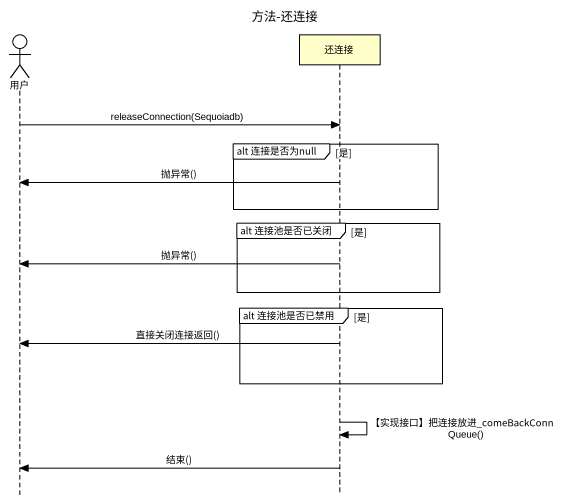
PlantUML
@startuml
title 方法-还连接
hide footbox
actor 用户
participant 还连接

用户 -> 还连接 : releaseConnection(Sequoiadb)
group alt 连接是否为null [是]
  还连接 -> 用户 : 抛异常()
end
group alt 连接池是否已关闭 [是]
  还连接 -> 用户 : 抛异常()
end
group alt 连接池是否已禁用 [是]
  还连接 -> 用户 : 直接关闭连接返回()
end
还连接 -> 还连接 : 【实现接口】把连接放进_comeBackConnQueue()
还连接 -> 用户 : 结束()
@enduml
